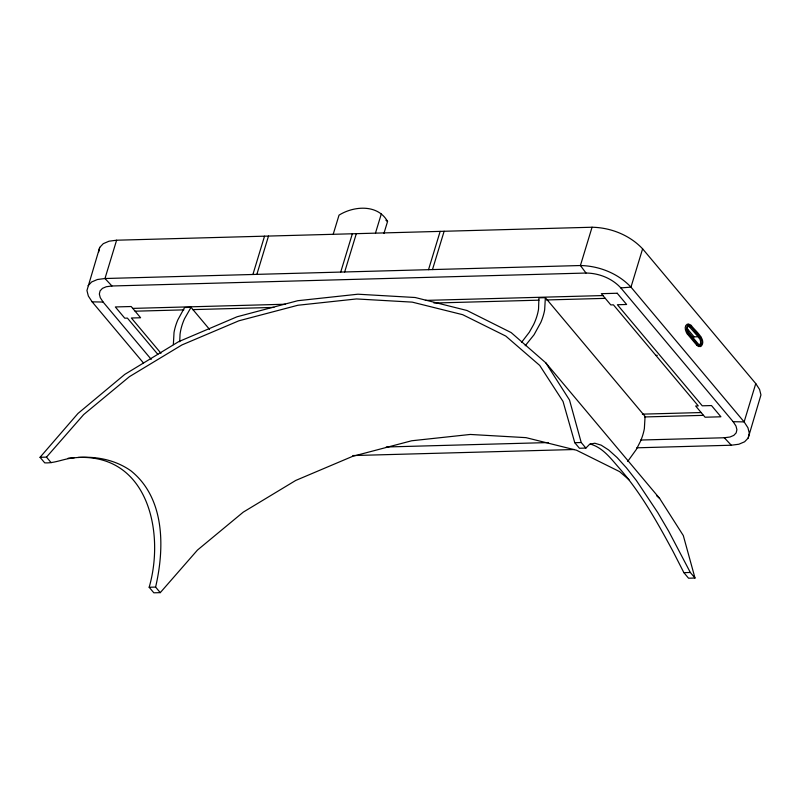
<?xml version="1.0" encoding="UTF-8"?>
<svg xmlns="http://www.w3.org/2000/svg" width="801" height="801" viewBox="0 0 801 801"><rect width="100%" height="100%" fill="white"/><g stroke="black" fill="none" stroke-linecap="round" stroke-linejoin="round"><path stroke-width="1.2" d="M179.714 341.797L180.045 334.257A57.812 41.582 -40 0 1 184.5 318.778L191.028 307.334L209.522 329.361M629.005 479.759L619.584 471.609L576.47 450.202L525.997 437.646L470.277 434.452L411.684 440.77L352.67 456.32L295.719 480.45L243.244 512.149L197.457 550.077L160.27 592.64L153.832 592.81L149.166 587.253C164.906 532.925 148.315 454.397 78.077 457.461M160.27 592.64L155.604 587.083C164.716 547.874 165.056 498.202 130.923 470.828C113.201 458.292 90.793 455.188 69.687 458.412C61.357 459.864 53.297 463.358 44.716 462.858L40.05 457.301L77.967 413.466L124.826 374.367L178.633 341.667L237.096 316.765L297.732 300.715L357.937 294.207L415.168 297.511L466.973 310.488L511.158 332.585L545.831 362.873L659.613 498.382L683.303 535.559L694.998 578.032L688.55 578.212L683.884 572.655L673.08 551.519C657.321 522.342 641.09 493.056 619.143 467.994C610.953 458.693 602.783 447.489 590.257 444.054M636.815 447.809L731.293 445.226L738.852 444.235L744.61 441.782L748.184 438.037L760.95 394.943L759.568 389.436L755.764 383.589L642.612 248.831C629.706 235.104 610.762 227.584 592.059 227.234L116.606 240.21L109.046 241.201L103.289 243.654L99.714 247.409L86.949 290.503L88.33 296L92.135 301.847L143.489 363.013M98.583 252.195L99.714 247.409M748.184 438.037L749.315 433.241L747.934 427.744L744.129 421.897L630.978 287.128C618.062 273.401 599.128 265.892 580.415 265.531L104.971 278.518L97.412 279.509L91.644 281.962L88.08 285.707M116.606 240.21L104.971 278.518L111.95 285.987L586.012 273.041C598.928 273.151 612.014 278.327 620.825 287.909L733.155 421.696L735.999 426.072L736.91 429.716L736.159 432.9L733.796 435.384L729.971 437.016L724.314 437.757L640.71 440.039M252.906 274.483L264.54 236.175M256.861 274.373L268.505 236.065M333.196 234.303L339.023 215.149C353.802 205.887 377.822 203.965 387.564 221.476L383.929 233.451M340.715 272.08L352.35 233.772M344.67 271.97L356.315 233.672M375.459 233.141L381.286 213.997M428.525 269.687L440.16 231.379M432.48 269.577L444.124 231.269M592.059 227.234L580.415 265.531L586.012 273.041M642.612 248.831L630.978 287.128L620.825 287.909M687.689 332.926L687.358 334.007L696.79 345.231L698.532 346.533L699.874 346.453M689.621 326.568L689.951 325.486L691.273 325.456C694.227 330.132 707.874 339.914 700.715 346.603L698.112 345.201C695.158 340.525 681.511 330.733 688.67 324.055L691.273 325.456M699.053 337.792L699.383 336.72M755.764 383.589L744.129 421.897L733.155 421.696M627.684 461.446L636.324 449.451L640.54 441.151A61.417 44.175 -40 0 0 644.364 428.625L645.075 416.41L545.361 297.662L538.923 297.832L538.542 309.116A57.812 41.582 -40 0 1 533.596 324.605L529.301 332.255L521.571 342.347M40.05 457.301L46.488 457.121L83.674 414.568L129.462 376.64L181.937 344.941L238.878 320.8L297.902 305.251L356.495 298.943L412.215 302.127L462.688 314.693L505.801 336.09L539.724 365.436L563.043 401.471L574.768 442.703L579.433 448.26L585.881 448.079L589.686 444.215L594.813 443.233L601.171 445.156L608.64 449.962L617.1 457.551L626.412 467.804L636.394 480.53L657.731 512.53L668.705 531.233L690.332 572.475L694.998 578.032M525.216 345.742L534.037 334.778L540.835 322.402A61.417 44.175 -40 0 0 544.66 309.867L545.361 297.662M699.063 345.211C701.796 343.849 700.505 339.654 699.003 337.722L688.319 325.586M111.95 285.987L106.293 286.728L102.468 288.35L100.095 290.843L99.344 294.017L100.265 297.672L103.109 302.047L151.249 359.379M68.115 458.212L74.343 457.741M132.756 308.395L285.306 304.23M425.361 300.405L602.923 295.559M191.028 307.334L184.59 307.514L177.822 319.889A61.417 44.175 -40 0 0 174.027 332.415L173.356 344.62M135.119 311.199L183.88 309.867M192.63 309.627L273.912 307.414M433.972 303.038L539.003 300.175M546.512 299.964L605.276 298.362M689.681 326.618L690.993 326.578L700.324 337.692C701.826 339.614 703.118 343.809 700.384 345.171L698.382 344.07L689.06 332.966C687.548 331.033 686.267 326.838 689 325.476L690.993 326.578M688.68 333.967L687.358 334.007C685.386 331.434 683.724 325.877 687.348 324.095L689.09 324.665M691.984 336.921L700.695 336.68M699.003 337.722L700.324 337.692M696.79 345.231L698.112 345.201M655.859 355.384L657.291 355.344M642.372 414.147L701.145 412.545M644.735 416.951L703.508 415.349M386.262 446.988L548.445 442.563M574.768 442.703L581.216 442.522L585.881 448.079M352.81 455.559L574.467 449.511M149.166 587.253L155.604 587.083M683.884 572.655L690.332 572.475M92.135 301.847L103.109 302.047M385.922 220.275L387.564 221.476M656.8 495.929L659.613 498.382M724.314 437.757L731.293 445.226M687.028 328.44L694.097 336.871M160.991 353.291L131.374 318.007L140.616 317.757L131.184 306.523L115.334 306.953L124.766 318.187L127.409 318.117L157.827 354.352M46.488 457.121L51.154 462.678M545.831 362.873L569.521 400.039L581.216 442.522M617.201 293.246L601.351 293.687L610.783 304.911L613.426 304.841L698.292 405.917L695.648 405.987L705.08 417.221L720.92 416.79L711.498 405.556L702.247 405.807L617.381 304.73L626.632 304.48L617.201 293.246"/></g></svg>
